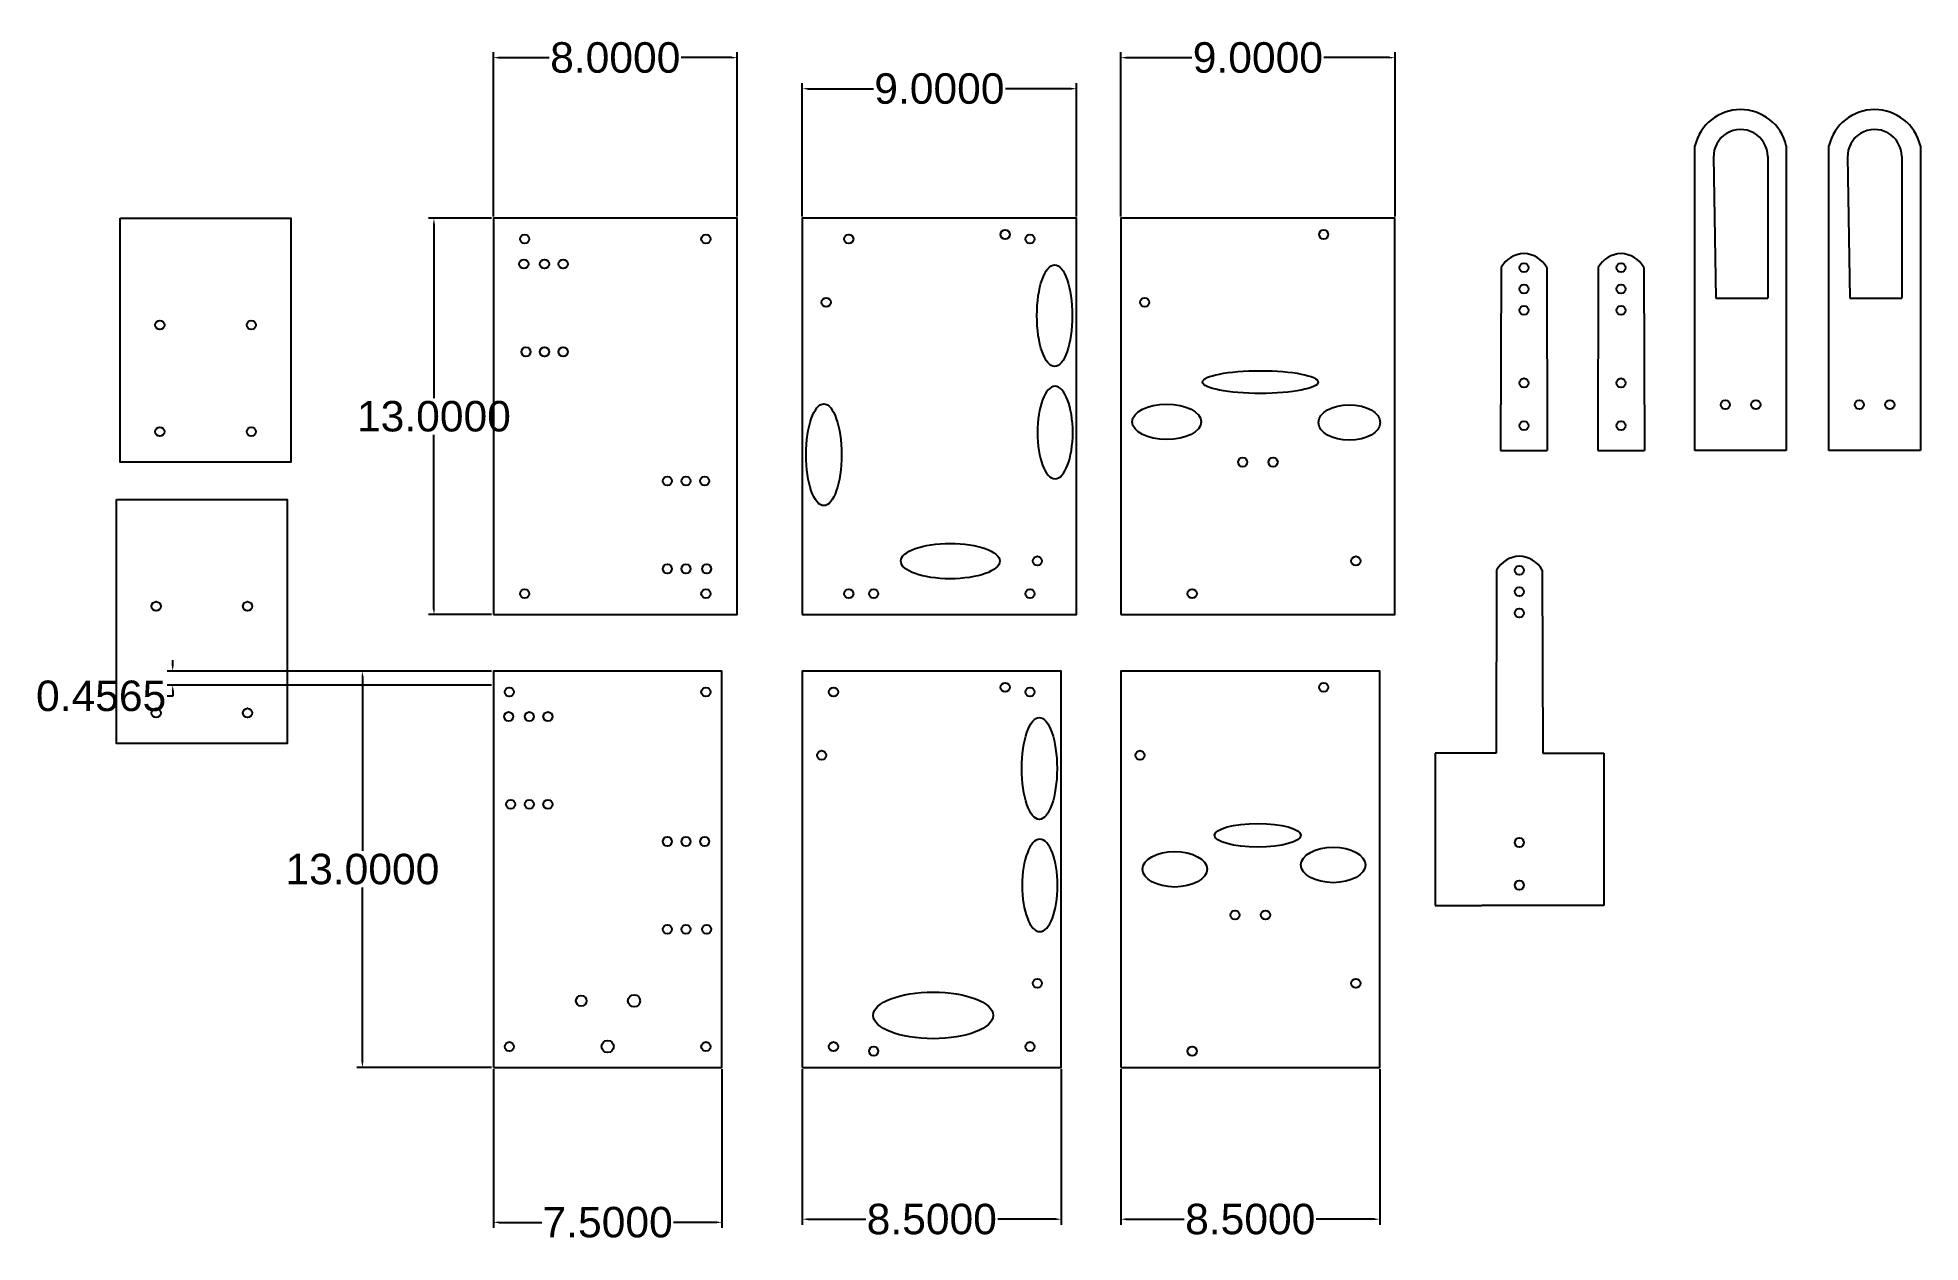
# Model space of a CAD drawing. Header units: centimetres. Extents: x 62.7 to 124.4, y -6.7 to 32.8.
import ezdxf

# ---------------------------------------------------------------- set-up
doc = ezdxf.new("R2010")
doc.units = ezdxf.units.CM
doc.header["$MEASUREMENT"] = 0
doc.styles.get("Standard").update_dxf_attribs({"font": 'arial.ttf'})
doc.dimstyles.new('Copy of Annotative', dxfattribs={"dimscale": 0, "dimtxt": 1, "dimasz": 0.18, "dimexe": 0.18, "dimexo": 0.0625, "dimgap": 0.09, "dimtad": 0, "dimtih": 1, "dimtoh": 1, "dimdec": 4, "dimzin": 0, "dimdsep": 46, "dimtxsty": 'Standard', "dimcen": 0.09, "dimclrd": 3, "dimclre": 3, "dimclrt": 4, "dimadec": 0, "dimazin": 0, "dimtfac": 1, "dimtdec": 4, "dimtofl": 0, "dimtmove": 0, "dimatfit": 3, "dimfxl": 1, "dimtolj": 1, "dimtzin": 0, "dimarcsym": 0})

# ---------------------------------------------------------------- blocks, each defined once
blk = doc.blocks.new('*D25')
at = {"color": 3, "lineweight": -2, "transparency": 16777216}
for p, q in [((87.743, 26.966), (87.743, 31.335)), ((87.923, 31.155), (90.079, 31.155)), ((96.563, 31.155), (94.407, 31.155)), ((96.743, 26.966), (96.743, 31.335))]:
    blk.add_line(p, q, dxfattribs=at)
at = {"color": 3, "transparency": 16777216}
for points in [[(87.923, 31.185), (87.923, 31.125), (87.743, 31.155)], [(96.563, 31.185), (96.563, 31.125), (96.743, 31.155)]]:
    blk.add_solid(points, dxfattribs=at)
at = {"layer": 'Defpoints', "color": 0, "transparency": 16777216}
for p in [(96.743, 31.155), (87.743, 26.904), (96.743, 26.904)]:
    blk.add_point(p, dxfattribs=at)
at = {"color": 4, "transparency": 16777216, "insert": (92.243, 31.155), "char_height": 1, "attachment_point": 5}
blk.add_mtext('\\A1;9.0000', dxfattribs=at)
blk = doc.blocks.new('*D26')
at = {"color": 3, "lineweight": -2, "transparency": 16777216}
for p, q in [((77.607, 26.966), (77.607, 32.354)), ((77.787, 32.174), (79.442, 32.174)), ((85.427, 32.174), (83.772, 32.174)), ((85.607, 26.966), (85.607, 32.354))]:
    blk.add_line(p, q, dxfattribs=at)
at = {"color": 3, "transparency": 16777216}
for points in [[(77.787, 32.204), (77.787, 32.144), (77.607, 32.174)], [(85.427, 32.204), (85.427, 32.144), (85.607, 32.174)]]:
    blk.add_solid(points, dxfattribs=at)
at = {"layer": 'Defpoints', "color": 0, "transparency": 16777216}
for p in [(85.607, 32.174), (77.607, 26.904), (85.607, 26.904)]:
    blk.add_point(p, dxfattribs=at)
at = {"color": 4, "transparency": 16777216, "insert": (81.607, 32.174), "char_height": 1, "attachment_point": 5}
blk.add_mtext('\\A1;8.0000', dxfattribs=at)
blk = doc.blocks.new('*D27')
at = {"color": 3, "lineweight": -2, "transparency": 16777216}
for p, q in [((77.607, -1.015), (77.607, -6.217)), ((85.107, -1.015), (85.107, -6.217)), ((77.787, -6.037), (79.197, -6.037)), ((84.927, -6.037), (83.517, -6.037))]:
    blk.add_line(p, q, dxfattribs=at)
at = {"color": 3, "transparency": 16777216}
for points in [[(77.787, -6.007), (77.787, -6.067), (77.607, -6.037)], [(84.927, -6.007), (84.927, -6.067), (85.107, -6.037)]]:
    blk.add_solid(points, dxfattribs=at)
at = {"layer": 'Defpoints', "color": 0, "transparency": 16777216}
for p in [(77.607, -0.952), (85.107, -0.952), (85.107, -6.037)]:
    blk.add_point(p, dxfattribs=at)
at = {"color": 4, "transparency": 16777216, "insert": (81.357, -6.037), "char_height": 1, "attachment_point": 5}
blk.add_mtext('\\A1;7.5000', dxfattribs=at)
blk = doc.blocks.new('*D28')
at = {"color": 3, "lineweight": -2, "transparency": 16777216}
for p, q in [((87.743, -1.015), (87.743, -6.115)), ((96.243, -1.015), (96.243, -6.115)), ((87.923, -5.935), (89.829, -5.935)), ((96.063, -5.935), (94.158, -5.935))]:
    blk.add_line(p, q, dxfattribs=at)
at = {"color": 3, "transparency": 16777216}
for points in [[(87.923, -5.905), (87.923, -5.965), (87.743, -5.935)], [(96.063, -5.905), (96.063, -5.965), (96.243, -5.935)]]:
    blk.add_solid(points, dxfattribs=at)
at = {"layer": 'Defpoints', "color": 0, "transparency": 16777216}
for p in [(87.743, -0.952), (96.243, -0.952), (96.243, -5.935)]:
    blk.add_point(p, dxfattribs=at)
at = {"color": 4, "transparency": 16777216, "insert": (91.993, -5.935), "char_height": 1, "attachment_point": 5}
blk.add_mtext('\\A1;8.5000', dxfattribs=at)
blk = doc.blocks.new('*D29')
at = {"color": 3, "lineweight": -2, "transparency": 16777216}
for p, q in [((98.193, 26.966), (98.193, 32.354)), ((98.373, 32.174), (100.529, 32.174)), ((107.013, 32.174), (104.857, 32.174)), ((107.193, 26.966), (107.193, 32.354))]:
    blk.add_line(p, q, dxfattribs=at)
at = {"color": 3, "transparency": 16777216}
for points in [[(98.373, 32.204), (98.373, 32.144), (98.193, 32.174)], [(107.013, 32.204), (107.013, 32.144), (107.193, 32.174)]]:
    blk.add_solid(points, dxfattribs=at)
at = {"layer": 'Defpoints', "color": 0, "transparency": 16777216}
for p in [(107.193, 32.174), (98.193, 26.904), (107.193, 26.904)]:
    blk.add_point(p, dxfattribs=at)
at = {"color": 4, "transparency": 16777216, "insert": (102.693, 32.174), "char_height": 1, "attachment_point": 5}
blk.add_mtext('\\A1;9.0000', dxfattribs=at)
blk = doc.blocks.new('*D30')
at = {"color": 3, "lineweight": -2, "transparency": 16777216}
for p, q in [((98.193, -1.015), (98.193, -6.115)), ((106.693, -1.015), (106.693, -6.115)), ((98.373, -5.935), (100.278, -5.935)), ((106.513, -5.935), (104.607, -5.935))]:
    blk.add_line(p, q, dxfattribs=at)
at = {"color": 3, "transparency": 16777216}
for points in [[(98.373, -5.905), (98.373, -5.965), (98.193, -5.935)], [(106.513, -5.905), (106.513, -5.965), (106.693, -5.935)]]:
    blk.add_solid(points, dxfattribs=at)
at = {"layer": 'Defpoints', "color": 0, "transparency": 16777216}
for p in [(98.193, -0.952), (106.693, -0.952), (106.693, -5.935)]:
    blk.add_point(p, dxfattribs=at)
at = {"color": 4, "transparency": 16777216, "insert": (102.443, -5.935), "char_height": 1, "attachment_point": 5}
blk.add_mtext('\\A1;8.5000', dxfattribs=at)
blk = doc.blocks.new('*D31')
at = {"color": 3, "lineweight": -2, "transparency": 16777216}
for p, q in [((77.544, 26.904), (75.477, 26.904)), ((75.657, 26.724), (75.657, 21.005)), ((75.657, 14.084), (75.657, 19.803)), ((77.544, 13.904), (75.477, 13.904))]:
    blk.add_line(p, q, dxfattribs=at)
at = {"color": 3, "transparency": 16777216}
for points in [[(75.627, 26.724), (75.687, 26.724), (75.657, 26.904)], [(75.627, 14.084), (75.687, 14.084), (75.657, 13.904)]]:
    blk.add_solid(points, dxfattribs=at)
at = {"layer": 'Defpoints', "color": 0, "transparency": 16777216}
for p in [(77.607, 26.904), (75.657, 13.904), (77.607, 13.904)]:
    blk.add_point(p, dxfattribs=at)
at = {"color": 4, "transparency": 16777216, "insert": (75.657, 20.404), "char_height": 1, "attachment_point": 5}
blk.add_mtext('\\A1;13.0000', dxfattribs=at)
blk = doc.blocks.new('*D32')
at = {"color": 3, "lineweight": -2, "transparency": 16777216}
for p, q in [((67.085, 12.228), (67.085, 12.408)), ((77.544, 12.048), (66.905, 12.048)), ((77.544, 11.591), (66.905, 11.591)), ((67.085, 11.231), (66.905, 11.231)), ((67.085, 11.411), (67.085, 11.231))]:
    blk.add_line(p, q, dxfattribs=at)
at = {"color": 3, "transparency": 16777216}
for points in [[(67.055, 12.228), (67.115, 12.228), (67.085, 12.048)], [(67.055, 11.411), (67.115, 11.411), (67.085, 11.591)]]:
    blk.add_solid(points, dxfattribs=at)
at = {"layer": 'Defpoints', "color": 0, "transparency": 16777216}
for p in [(77.607, 12.048), (67.085, 11.591), (77.607, 11.591)]:
    blk.add_point(p, dxfattribs=at)
at = {"color": 4, "transparency": 16777216, "insert": (64.736, 11.231), "char_height": 1, "attachment_point": 5}
blk.add_mtext('\\A1;0.4565', dxfattribs=at)
blk = doc.blocks.new('*D33')
at = {"color": 3, "lineweight": -2, "transparency": 16777216}
for p, q in [((77.544, 12.048), (73.13, 12.048)), ((73.31, 11.868), (73.31, 6.148)), ((73.31, -0.772), (73.31, 4.947)), ((77.544, -0.952), (73.13, -0.952))]:
    blk.add_line(p, q, dxfattribs=at)
at = {"color": 3, "transparency": 16777216}
for points in [[(73.28, 11.868), (73.34, 11.868), (73.31, 12.048)], [(73.28, -0.772), (73.34, -0.772), (73.31, -0.952)]]:
    blk.add_solid(points, dxfattribs=at)
at = {"layer": 'Defpoints', "color": 0, "transparency": 16777216}
for p in [(77.607, 12.048), (73.31, -0.952), (77.607, -0.952)]:
    blk.add_point(p, dxfattribs=at)
at = {"color": 4, "transparency": 16777216, "insert": (73.31, 5.548), "char_height": 1, "attachment_point": 5}
blk.add_mtext('\\A1;13.0000', dxfattribs=at)

msp = doc.modelspace()

# ---------------------------------------------------------------- linework, layer by layer
for p, q in [((117.03354, 19.28652), (117.03354, 29.28652)), ((120.03354, 29.28652), (120.03354, 19.28652)), ((121.43117, 19.28652), (121.43117, 29.28652)), ((124.43117, 29.28652), (124.43117, 19.28652)), ((117.64563, 28.92879), (117.72088, 24.28652)), ((119.42146, 28.92879), (119.42146, 24.28652)), ((122.04325, 28.92879), (122.1185, 24.28652)), ((123.81908, 28.92879), (123.81908, 24.28652)), ((110.67306, 25.28652), (110.65679, 19.28652)), ((112.17306, 25.28652), (112.18933, 19.28652)), ((113.86047, 25.28652), (113.84419, 19.28652)), ((115.36047, 25.28652), (115.37674, 19.28652)), ((117.72088, 24.28652), (119.42146, 24.28652)), ((122.1185, 24.28652), (123.81908, 24.28652)), ((110.65679, 19.28652), (112.18933, 19.28652)), ((113.84419, 19.28652), (115.37674, 19.28652)), ((120.03354, 19.28652), (117.03354, 19.28652)), ((124.43117, 19.28652), (121.43117, 19.28652)), ((110.52557, 15.35577), (110.50929, 9.35578)), ((112.02557, 15.35577), (112.04184, 9.35578)), ((110.50929, 9.35578), (108.50929, 9.35578)), ((108.50929, 9.35578), (108.50929, 4.35578)), ((112.04184, 9.35578), (113.04184, 9.35578)), ((113.04184, 9.35578), (114.04184, 9.35578)), ((114.04184, 9.35578), (114.04184, 4.35578)), ((108.50929, 4.35578), (110.04184, 4.35578)), ((114.04184, 4.35578), (110.04184, 4.35578))]:
    msp.add_line(p, q)
for points in [[(65.36322, 26.90396), (70.96322, 26.90396), (70.96322, 18.90396), (65.36322, 18.90396)], [(77.60694, 13.90396), (85.60694, 13.90396), (85.60694, 26.90396), (77.60694, 26.90396)], [(87.74323, 13.90396), (96.74323, 13.90396), (96.74323, 26.90396), (87.74323, 26.90396)], [(98.19269, 13.90396), (107.19269, 13.90396), (107.19269, 26.90396), (98.19269, 26.90396)], [(65.24091, 17.67672), (70.84091, 17.67672), (70.84091, 9.67672), (65.24091, 9.67672)], [(77.60694, -0.95247), (85.10694, -0.95247), (85.10694, 12.04753), (77.60694, 12.04753)], [(87.74323, -0.95247), (96.24323, -0.95247), (96.24323, 12.04753), (87.74323, 12.04753)], [(98.19269, -0.95247), (106.69269, -0.95247), (106.69269, 12.04753), (98.19269, 12.04753)]]:
    msp.add_lwpolyline(points, close=True)
for centre, radius in [((78.63295, 26.22172), 0.15), ((84.58092, 26.22172), 0.15), ((89.26924, 26.22172), 0.15), ((94.40024, 26.37172), 0.15), ((95.21721, 26.22172), 0.15), ((104.8497, 26.37172), 0.15), ((78.60694, 25.40396), 0.15), ((79.28598, 25.40396), 0.15), ((79.89598, 25.40396), 0.15), ((111.42306, 25.28652), 0.15), ((114.61047, 25.28652), 0.15), ((111.42306, 24.58652), 0.15), ((114.61047, 24.58652), 0.15), ((88.52736, 24.14434), 0.15), ((98.97682, 24.14434), 0.15), ((66.66322, 23.40396), 0.15), ((69.66322, 23.40396), 0.15), ((111.42306, 23.88652), 0.15), ((114.61047, 23.88652), 0.15), ((78.67598, 22.52396), 0.15), ((79.28598, 22.52396), 0.15), ((79.89598, 22.52396), 0.15), ((111.42306, 21.50354), 0.15), ((114.61047, 21.50354), 0.15), ((118.03354, 20.78652), 0.15), ((119.03354, 20.78652), 0.15), ((122.43117, 20.78652), 0.15), ((123.43117, 20.78652), 0.15), ((66.66322, 19.90396), 0.15), ((69.66322, 19.90396), 0.15), ((111.42306, 20.10354), 0.15), ((114.61047, 20.10354), 0.15), ((102.19269, 18.90396), 0.15), ((103.19269, 18.90396), 0.15), ((83.31789, 18.28396), 0.15), ((83.92789, 18.28396), 0.15), ((84.53789, 18.28396), 0.15), ((83.31789, 15.40396), 0.15), ((83.92789, 15.40396), 0.15), ((84.60694, 15.40396), 0.15), ((95.4591, 15.66359), 0.15), ((105.90856, 15.66359), 0.15), ((111.27557, 15.35577), 0.15), ((66.54091, 14.17672), 0.15), ((69.54091, 14.17672), 0.15), ((78.63295, 14.5862), 0.15), ((84.58092, 14.5862), 0.15), ((89.26924, 14.5862), 0.15), ((90.08621, 14.5862), 0.15), ((95.21721, 14.5862), 0.15), ((100.53568, 14.5862), 0.15), ((111.27557, 14.65577), 0.15), ((111.27557, 13.95577), 0.15), ((78.13295, 11.36529), 0.15), ((84.58092, 11.36529), 0.15), ((88.76924, 11.36529), 0.15), ((94.40024, 11.51529), 0.15), ((95.21721, 11.36529), 0.15), ((104.8497, 11.51529), 0.15), ((66.54091, 10.67672), 0.15), ((69.54091, 10.67672), 0.15), ((78.10703, 10.55701), 0.15), ((78.78607, 10.55701), 0.15), ((79.39607, 10.55701), 0.15), ((88.37736, 9.2879), 0.15), ((98.82682, 9.2879), 0.15), ((78.17607, 7.67701), 0.15), ((78.78607, 7.67701), 0.15), ((79.39607, 7.67701), 0.15), ((83.31789, 6.45753), 0.15), ((83.92789, 6.45753), 0.15), ((84.53789, 6.45753), 0.15), ((111.27557, 6.42586), 0.15), ((111.27557, 5.02586), 0.15), ((83.31789, 3.57753), 0.15), ((83.92789, 3.57753), 0.15), ((84.60694, 3.57753), 0.15), ((101.94269, 4.04753), 0.15), ((102.94269, 4.04753), 0.15), ((95.4591, 1.80715), 0.15), ((105.90856, 1.80715), 0.15), ((80.49091, 1.22976), 0.175), ((82.22296, 1.22976), 0.2), ((78.13295, -0.27024), 0.15), ((81.35694, -0.27024), 0.2), ((84.58092, -0.27024), 0.15), ((88.76924, -0.27024), 0.15), ((90.08621, -0.42024), 0.15), ((95.21721, -0.27024), 0.15), ((100.53568, -0.42024), 0.15)]:
    msp.add_circle(centre, radius)
for centre, radius, start, end in [((118.53354, 28.92879), 1.54207, 13.4136977, 166.5863023), ((122.93117, 28.92879), 1.54207, 13.4136977, 166.5863023), ((118.53354, 28.92879), 0.88792, 0, 181.8573616), ((122.93117, 28.92879), 0.88792, 0, 181.8573616), ((111.47457, 24.8313), 0.92177, 93.2038616, 150.4054855), ((111.37154, 24.8313), 0.92177, 29.5945145, 86.7961384), ((114.66198, 24.8313), 0.92177, 93.2038616, 150.4054855), ((114.55895, 24.8313), 0.92177, 29.5945145, 86.7961384), ((111.32708, 14.90055), 0.92177, 93.2038616, 150.4054855), ((111.22405, 14.90055), 0.92177, 29.5945145, 86.7961384)]:
    msp.add_arc(centre, radius, start, end)
for centre, major_axis, ratio, start_param, end_param in [((96.02354, 23.71022), (0, -1.66909), 0.34746651, -3.14159265, 3.14159265), ((102.77583, 21.53071), (-1.8966, 0), 0.19679839, -4.71238898038469, 1.570796326794897), ((88.44994, 19.14497), (0, 1.66909), 0.34746651, -3.14159265, 3.14159265), ((99.70219, 20.22809), (-1.12973, 0), 0.51582578, -4.71238898038469, 1.570796326794897), ((105.69637, 20.20336), (-1.01177, 0), 0.57596838, -4.71238898038469, 1.570796326794897), ((92.5987, 15.65682), (-1.62388, 0), 0.35713865, -4.71238898038469, 1.570796326794897), ((95.52354, 8.85378), (0, -1.66909), 0.34746651, -3.14159265, 3.14159265), ((102.68783, 6.6609), (-1.41461, 0), 0.27331299, -4.71238898038469, 1.570796326794897), ((105.16579, 5.68913), (-1.05834, 0), 0.55062332, -4.71238898038469, 1.570796326794897), ((99.96613, 5.54753), (-1.05834, 0), 0.55062332, -4.71238898038469, 1.570796326794897), ((92.03895, 0.75332), (-1.96741, 0), 0.38928943, -4.71238898038469, 1.570796326794897)]:
    msp.add_ellipse(centre, major_axis=major_axis, ratio=ratio, start_param=start_param, end_param=end_param)
at = {"extrusion": (0, 0, -1)}
for centre in [(96.03905, 19.874), (95.53905, 5.01756)]:
    msp.add_ellipse(centre, major_axis=(0, 1.5171), ratio=0.38227653, start_param=-3.14159265, end_param=3.14159265, dxfattribs=at)

# ---------------------------------------------------------------- dimensions: what is measured, and where the dimension line sits
for base, p1, p2, picture, middle in [((85.60694, 32.17412), (77.60694, 26.90396), (85.60694, 26.90396), '*D26', (81.60694, 32.17412)), ((107.19269, 32.17412), (98.19269, 26.90396), (107.19269, 26.90396), '*D29', (102.69269, 32.17412)), ((96.74323, 31.15515), (87.74323, 26.90396), (96.74323, 26.90396), '*D25', (92.24323, 31.15515)), ((85.10694, -6.03705), (77.60694, -0.95247), (85.10694, -0.95247), '*D27', (81.35694, -6.03705)), ((96.24323, -5.93516), (87.74323, -0.95247), (96.24323, -0.95247), '*D28', (91.99323, -5.93516)), ((106.69269, -5.93516), (98.19269, -0.95247), (106.69269, -0.95247), '*D30', (102.44269, -5.93516))]:
    dim = msp.add_linear_dim(base=base, p1=p1, p2=p2, dimstyle='Copy of Annotative')
    dim.commit()
    dim.dimension.update_dxf_attribs({"geometry": picture, "text_midpoint": middle})
for base, p1, p2, picture, middle in [((75.65659, 13.90396), (77.60694, 26.90396), (77.60694, 13.90396), '*D31', (75.65659, 20.40396)), ((67.08539, 11.59103), (77.60694, 12.04753), (77.60694, 11.59103), '*D32', (64.73592, 11.23103)), ((73.30971, -0.95247), (77.60694, 12.04753), (77.60694, -0.95247), '*D33', (73.30971, 5.54753))]:
    dim = msp.add_linear_dim(base=base, p1=p1, p2=p2, angle=90, dimstyle='Copy of Annotative')
    dim.commit()
    dim.dimension.update_dxf_attribs({"geometry": picture, "text_midpoint": middle})

doc.saveas('drawing.dxf')
